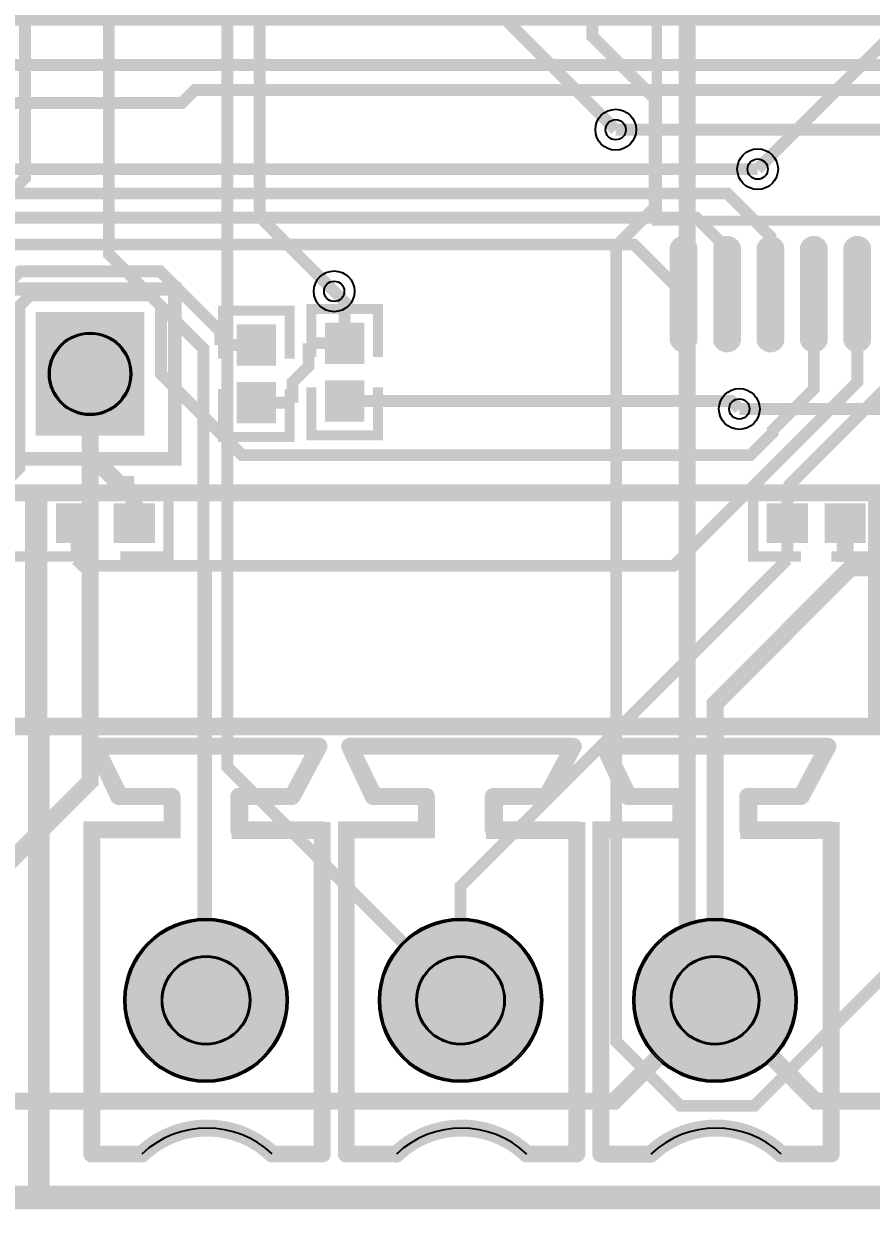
# Model space of a CAD drawing. Header units: millimetres. Extents: x -4 to 157, y 41 to 137.
# Drawn here: x 36.34 to 49.03, y 41.42 to 59.16 of the extents above; entities that cross this region are included whole.
import ezdxf

# ---------------------------------------------------------------- set-up
doc = ezdxf.new("R2010")
doc.units = ezdxf.units.MM
for name, color, linetype, true_color in [('BoardOutLine', 7, 'Continuous', 0xff00ff), ('BottomLayer', 7, 'Continuous', 0x0000ff), ('BottomSolderMaskLayer', 7, 'Continuous', 0xaa00ff), ('Document', 7, 'Continuous', 0xffffff), ('Hole', 7, 'Continuous', 0x222222), ('Multi-Layer', 7, 'Continuous', 0xc0c0c0), ('TopLayer', 7, 'Continuous', 0xff0000), ('TopPasteMaskLayer', 7, 'Continuous', 0x808080), ('TopSilkLayer', 7, 'Continuous', 0xffcc00), ('TopSolderMaskLayer', 7, 'Continuous', 0x800080)]:
    doc.layers.add(name, color=color, linetype=linetype, true_color=true_color)

msp = doc.modelspace()

# ---------------------------------------------------------------- hatches: boundary and pattern name
at = {"layer": 'BottomSolderMaskLayer'}
for points in [[(38.151, 52.999), (36.525, 52.999), (36.525, 54.85), (38.151, 54.85)], [(37.849, 44.552, 1), (40.299, 44.552, 1)], [(41.659, 44.552, 1), (44.109, 44.552, 1)], [(45.469, 44.552, 1), (47.919, 44.552, 1)]]:
    msp.add_hatch(color=256, dxfattribs=at).paths.add_polyline_path(points)
at = {"layer": 'Document'}
for points in [[(40.764, 48.225), (37.613, 48.225), (37.845, 47.729), (38.564, 47.729), (38.58, 47.728), (38.597, 47.724), (38.613, 47.719), (38.627, 47.712), (38.641, 47.702), (38.654, 47.692), (38.665, 47.679), (38.674, 47.665), (38.681, 47.65), (38.687, 47.635), (38.69, 47.618), (38.691, 47.602), (38.691, 47.102), (38.69, 47.085), (38.687, 47.069), (38.681, 47.053), (38.674, 47.038), (38.665, 47.024), (38.654, 47.012), (38.641, 47.001), (38.627, 46.992), (38.613, 46.984), (38.597, 46.979), (38.58, 46.976), (38.564, 46.975), (37.491, 46.975), (37.491, 42.379), (38.114, 42.379), (38.13, 42.378), (38.147, 42.374), (38.162, 42.369), (38.177, 42.362), (38.191, 42.353), (38.204, 42.342), (38.215, 42.329), (38.224, 42.315), (38.231, 42.3), (38.237, 42.285), (38.24, 42.268), (38.241, 42.252), (38.24, 42.235), (38.237, 42.219), (38.231, 42.203), (38.224, 42.188), (38.215, 42.174), (38.204, 42.162), (38.191, 42.151), (38.177, 42.142), (38.162, 42.134), (38.147, 42.129), (38.13, 42.126), (38.114, 42.125), (37.364, 42.125), (37.347, 42.126), (37.331, 42.129), (37.315, 42.134), (37.3, 42.142), (37.287, 42.151), (37.274, 42.162), (37.263, 42.174), (37.254, 42.188), (37.247, 42.203), (37.241, 42.219), (37.238, 42.235), (37.237, 42.252), (37.237, 47.102), (37.238, 47.118), (37.241, 47.135), (37.247, 47.15), (37.254, 47.165), (37.263, 47.179), (37.274, 47.192), (37.287, 47.203), (37.3, 47.212), (37.315, 47.219), (37.331, 47.224), (37.347, 47.228), (37.364, 47.229), (38.437, 47.229), (38.437, 47.475), (37.764, 47.475), (37.746, 47.476), (37.728, 47.48), (37.711, 47.486), (37.696, 47.495), (37.681, 47.505), (37.668, 47.518), (37.658, 47.532), (37.649, 47.548), (37.299, 48.298), (37.293, 48.314), (37.289, 48.33), (37.287, 48.347), (37.287, 48.364), (37.29, 48.381), (37.295, 48.397), (37.302, 48.413), (37.312, 48.427), (37.323, 48.44), (37.335, 48.451), (37.349, 48.461), (37.364, 48.469), (37.38, 48.474), (37.397, 48.478), (37.414, 48.479), (40.764, 48.479), (40.78, 48.478), (40.797, 48.474), (40.812, 48.469), (40.827, 48.462), (40.841, 48.453), (40.854, 48.442), (40.865, 48.429), (40.874, 48.415), (40.881, 48.4), (40.887, 48.385), (40.89, 48.368), (40.891, 48.352), (40.89, 48.335), (40.887, 48.319), (40.881, 48.303), (40.874, 48.288), (40.865, 48.274), (40.854, 48.262), (40.841, 48.251), (40.827, 48.242), (40.812, 48.234), (40.797, 48.229), (40.78, 48.226), (40.764, 48.225)], [(40.876, 48.292), (40.476, 47.542), (40.467, 47.527), (40.456, 47.514), (40.443, 47.503), (40.429, 47.493), (40.414, 47.485), (40.398, 47.479), (40.381, 47.476), (40.364, 47.475), (39.691, 47.475), (39.691, 47.229), (40.814, 47.229), (40.83, 47.228), (40.847, 47.224), (40.863, 47.219), (40.877, 47.212), (40.891, 47.203), (40.904, 47.192), (40.915, 47.179), (40.924, 47.165), (40.931, 47.15), (40.937, 47.135), (40.94, 47.118), (40.941, 47.102), (40.941, 42.252), (40.94, 42.235), (40.937, 42.219), (40.931, 42.203), (40.924, 42.188), (40.915, 42.174), (40.904, 42.162), (40.891, 42.151), (40.877, 42.142), (40.863, 42.134), (40.847, 42.129), (40.83, 42.126), (40.814, 42.125), (40.064, 42.125), (40.047, 42.126), (40.031, 42.129), (40.015, 42.134), (40, 42.142), (39.987, 42.151), (39.974, 42.162), (39.963, 42.174), (39.954, 42.188), (39.947, 42.203), (39.941, 42.219), (39.938, 42.235), (39.937, 42.252), (39.938, 42.268), (39.941, 42.285), (39.947, 42.3), (39.954, 42.315), (39.963, 42.329), (39.974, 42.342), (39.987, 42.353), (40, 42.362), (40.015, 42.369), (40.031, 42.374), (40.047, 42.378), (40.064, 42.379), (40.687, 42.379), (40.687, 46.975), (39.564, 46.975), (39.547, 46.976), (39.531, 46.979), (39.515, 46.984), (39.5, 46.992), (39.487, 47.001), (39.474, 47.012), (39.463, 47.024), (39.454, 47.038), (39.447, 47.053), (39.441, 47.069), (39.438, 47.085), (39.437, 47.102), (39.437, 47.602), (39.438, 47.618), (39.441, 47.635), (39.447, 47.65), (39.454, 47.665), (39.463, 47.679), (39.474, 47.692), (39.487, 47.702), (39.5, 47.712), (39.515, 47.719), (39.531, 47.724), (39.547, 47.728), (39.564, 47.729), (40.288, 47.729), (40.652, 48.412), (40.661, 48.426), (40.671, 48.438), (40.683, 48.45), (40.697, 48.46), (40.711, 48.467), (40.727, 48.473), (40.743, 48.477), (40.76, 48.479), (40.776, 48.478), (40.793, 48.475), (40.809, 48.471), (40.824, 48.464), (40.838, 48.455), (40.851, 48.445), (40.862, 48.432), (40.872, 48.419), (40.88, 48.404), (40.885, 48.389), (40.889, 48.373), (40.891, 48.356), (40.89, 48.339), (40.888, 48.323), (40.883, 48.307), (40.876, 48.292)], [(44.574, 48.225), (41.423, 48.225), (41.655, 47.729), (42.374, 47.729), (42.39, 47.728), (42.407, 47.724), (42.422, 47.719), (42.437, 47.712), (42.451, 47.702), (42.464, 47.692), (42.474, 47.679), (42.484, 47.665), (42.491, 47.65), (42.496, 47.635), (42.5, 47.618), (42.501, 47.602), (42.501, 47.102), (42.5, 47.085), (42.496, 47.069), (42.491, 47.053), (42.484, 47.038), (42.474, 47.024), (42.464, 47.012), (42.451, 47.001), (42.437, 46.992), (42.422, 46.984), (42.407, 46.979), (42.39, 46.976), (42.374, 46.975), (41.301, 46.975), (41.301, 42.379), (41.924, 42.379), (41.94, 42.378), (41.957, 42.375), (41.972, 42.369), (41.987, 42.362), (42.001, 42.353), (42.014, 42.342), (42.025, 42.329), (42.034, 42.315), (42.041, 42.3), (42.046, 42.285), (42.05, 42.268), (42.051, 42.252), (42.05, 42.235), (42.046, 42.219), (42.041, 42.203), (42.034, 42.188), (42.025, 42.175), (42.014, 42.162), (42.001, 42.151), (41.987, 42.142), (41.972, 42.135), (41.957, 42.129), (41.94, 42.126), (41.924, 42.125), (41.174, 42.125), (41.157, 42.126), (41.141, 42.129), (41.125, 42.135), (41.11, 42.142), (41.096, 42.151), (41.084, 42.162), (41.073, 42.175), (41.064, 42.188), (41.056, 42.203), (41.051, 42.219), (41.048, 42.235), (41.047, 42.252), (41.047, 47.102), (41.048, 47.118), (41.051, 47.135), (41.056, 47.15), (41.064, 47.165), (41.073, 47.179), (41.084, 47.192), (41.096, 47.203), (41.11, 47.212), (41.125, 47.219), (41.141, 47.224), (41.157, 47.228), (41.174, 47.229), (42.247, 47.229), (42.247, 47.475), (41.574, 47.475), (41.556, 47.476), (41.538, 47.48), (41.522, 47.486), (41.506, 47.495), (41.491, 47.505), (41.478, 47.518), (41.468, 47.532), (41.459, 47.548), (41.109, 48.298), (41.103, 48.314), (41.099, 48.33), (41.097, 48.347), (41.097, 48.364), (41.1, 48.381), (41.105, 48.397), (41.112, 48.413), (41.121, 48.427), (41.132, 48.44), (41.145, 48.451), (41.159, 48.461), (41.174, 48.469), (41.19, 48.474), (41.207, 48.478), (41.224, 48.479), (44.574, 48.479), (44.59, 48.478), (44.607, 48.474), (44.622, 48.469), (44.637, 48.462), (44.651, 48.453), (44.664, 48.442), (44.675, 48.429), (44.684, 48.415), (44.691, 48.4), (44.697, 48.385), (44.7, 48.368), (44.701, 48.352), (44.7, 48.335), (44.697, 48.319), (44.691, 48.303), (44.684, 48.288), (44.675, 48.274), (44.664, 48.262), (44.651, 48.251), (44.637, 48.242), (44.622, 48.234), (44.607, 48.229), (44.59, 48.226), (44.574, 48.225)], [(44.686, 48.292), (44.286, 47.542), (44.277, 47.527), (44.266, 47.514), (44.253, 47.503), (44.239, 47.493), (44.224, 47.485), (44.208, 47.479), (44.191, 47.476), (44.174, 47.475), (43.501, 47.475), (43.501, 47.229), (44.624, 47.229), (44.64, 47.228), (44.657, 47.224), (44.672, 47.219), (44.687, 47.212), (44.701, 47.203), (44.714, 47.192), (44.725, 47.179), (44.734, 47.165), (44.741, 47.15), (44.747, 47.135), (44.75, 47.118), (44.751, 47.102), (44.751, 42.252), (44.75, 42.235), (44.747, 42.219), (44.741, 42.203), (44.734, 42.188), (44.725, 42.175), (44.714, 42.162), (44.701, 42.151), (44.687, 42.142), (44.672, 42.135), (44.657, 42.129), (44.64, 42.126), (44.624, 42.125), (43.874, 42.125), (43.857, 42.126), (43.841, 42.129), (43.825, 42.135), (43.81, 42.142), (43.797, 42.151), (43.784, 42.162), (43.773, 42.175), (43.764, 42.188), (43.757, 42.203), (43.751, 42.219), (43.748, 42.235), (43.747, 42.252), (43.748, 42.268), (43.751, 42.285), (43.757, 42.3), (43.764, 42.315), (43.773, 42.329), (43.784, 42.342), (43.797, 42.353), (43.81, 42.362), (43.825, 42.369), (43.841, 42.375), (43.857, 42.378), (43.874, 42.379), (44.497, 42.379), (44.497, 46.975), (43.374, 46.975), (43.357, 46.976), (43.341, 46.979), (43.325, 46.984), (43.31, 46.992), (43.297, 47.001), (43.284, 47.012), (43.273, 47.024), (43.264, 47.038), (43.257, 47.053), (43.251, 47.069), (43.248, 47.085), (43.247, 47.102), (43.247, 47.602), (43.248, 47.618), (43.251, 47.635), (43.257, 47.65), (43.264, 47.665), (43.273, 47.679), (43.284, 47.692), (43.297, 47.702), (43.31, 47.712), (43.325, 47.719), (43.341, 47.724), (43.357, 47.728), (43.374, 47.729), (44.098, 47.729), (44.462, 48.412), (44.471, 48.425), (44.481, 48.438), (44.493, 48.449), (44.507, 48.459), (44.521, 48.466), (44.537, 48.472), (44.553, 48.475), (44.569, 48.477), (44.586, 48.476), (44.602, 48.474), (44.618, 48.469), (44.633, 48.462), (44.647, 48.453), (44.659, 48.443), (44.671, 48.431), (44.68, 48.418), (44.688, 48.403), (44.694, 48.388), (44.698, 48.372), (44.7, 48.356), (44.699, 48.339), (44.697, 48.323), (44.692, 48.307), (44.686, 48.292)], [(48.384, 48.225), (45.233, 48.225), (45.465, 47.729), (46.184, 47.729), (46.201, 47.728), (46.217, 47.724), (46.233, 47.719), (46.247, 47.712), (46.261, 47.702), (46.274, 47.692), (46.285, 47.679), (46.294, 47.665), (46.301, 47.65), (46.307, 47.635), (46.31, 47.618), (46.311, 47.602), (46.311, 47.102), (46.31, 47.085), (46.307, 47.069), (46.301, 47.053), (46.294, 47.038), (46.285, 47.024), (46.274, 47.012), (46.261, 47.001), (46.247, 46.992), (46.233, 46.984), (46.217, 46.979), (46.201, 46.976), (46.184, 46.975), (45.111, 46.975), (45.111, 42.379), (45.734, 42.379), (45.751, 42.378), (45.767, 42.374), (45.783, 42.369), (45.797, 42.362), (45.811, 42.352), (45.824, 42.341), (45.835, 42.329), (45.844, 42.315), (45.851, 42.3), (45.857, 42.285), (45.86, 42.268), (45.861, 42.252), (45.86, 42.235), (45.857, 42.219), (45.851, 42.203), (45.844, 42.188), (45.835, 42.174), (45.824, 42.162), (45.811, 42.151), (45.797, 42.142), (45.783, 42.134), (45.767, 42.129), (45.751, 42.126), (45.734, 42.125), (44.984, 42.125), (44.967, 42.126), (44.951, 42.129), (44.935, 42.134), (44.92, 42.142), (44.907, 42.151), (44.894, 42.162), (44.883, 42.174), (44.874, 42.188), (44.867, 42.203), (44.861, 42.219), (44.858, 42.235), (44.857, 42.252), (44.857, 47.102), (44.858, 47.118), (44.861, 47.135), (44.867, 47.15), (44.874, 47.165), (44.883, 47.179), (44.894, 47.192), (44.907, 47.202), (44.92, 47.212), (44.935, 47.219), (44.951, 47.224), (44.967, 47.228), (44.984, 47.229), (46.057, 47.229), (46.057, 47.475), (45.384, 47.475), (45.366, 47.476), (45.348, 47.48), (45.332, 47.486), (45.316, 47.495), (45.301, 47.505), (45.288, 47.518), (45.278, 47.532), (45.269, 47.548), (44.919, 48.298), (44.913, 48.314), (44.909, 48.33), (44.907, 48.347), (44.908, 48.364), (44.91, 48.381), (44.915, 48.397), (44.922, 48.413), (44.932, 48.427), (44.943, 48.44), (44.955, 48.451), (44.969, 48.461), (44.984, 48.469), (45, 48.474), (45.017, 48.478), (45.034, 48.479), (48.384, 48.479), (48.401, 48.478), (48.417, 48.474), (48.433, 48.469), (48.447, 48.462), (48.461, 48.452), (48.474, 48.441), (48.485, 48.429), (48.494, 48.415), (48.501, 48.4), (48.507, 48.385), (48.51, 48.368), (48.511, 48.352), (48.51, 48.335), (48.507, 48.319), (48.501, 48.303), (48.494, 48.288), (48.485, 48.274), (48.474, 48.262), (48.461, 48.251), (48.447, 48.242), (48.433, 48.234), (48.417, 48.229), (48.401, 48.226), (48.384, 48.225)], [(48.496, 48.292), (48.096, 47.542), (48.087, 47.527), (48.076, 47.514), (48.063, 47.503), (48.049, 47.493), (48.034, 47.485), (48.018, 47.479), (48.001, 47.476), (47.984, 47.475), (47.311, 47.475), (47.311, 47.229), (48.434, 47.229), (48.451, 47.228), (48.467, 47.224), (48.483, 47.219), (48.497, 47.212), (48.511, 47.202), (48.524, 47.192), (48.535, 47.179), (48.544, 47.165), (48.551, 47.15), (48.557, 47.135), (48.56, 47.118), (48.561, 47.102), (48.561, 42.252), (48.56, 42.235), (48.557, 42.219), (48.551, 42.203), (48.544, 42.188), (48.535, 42.174), (48.524, 42.162), (48.511, 42.151), (48.497, 42.142), (48.483, 42.134), (48.467, 42.129), (48.451, 42.126), (48.434, 42.125), (47.684, 42.125), (47.667, 42.126), (47.651, 42.129), (47.635, 42.134), (47.62, 42.142), (47.607, 42.151), (47.594, 42.162), (47.583, 42.174), (47.574, 42.188), (47.567, 42.203), (47.561, 42.219), (47.558, 42.235), (47.557, 42.252), (47.558, 42.268), (47.561, 42.285), (47.567, 42.3), (47.574, 42.315), (47.583, 42.329), (47.594, 42.341), (47.607, 42.352), (47.62, 42.362), (47.635, 42.369), (47.651, 42.374), (47.667, 42.378), (47.684, 42.379), (48.307, 42.379), (48.307, 46.975), (47.184, 46.975), (47.167, 46.976), (47.151, 46.979), (47.135, 46.984), (47.12, 46.992), (47.107, 47.001), (47.094, 47.012), (47.083, 47.024), (47.074, 47.038), (47.067, 47.053), (47.061, 47.069), (47.058, 47.085), (47.057, 47.102), (47.057, 47.602), (47.058, 47.618), (47.061, 47.635), (47.067, 47.65), (47.074, 47.665), (47.083, 47.679), (47.094, 47.692), (47.107, 47.702), (47.12, 47.712), (47.135, 47.719), (47.151, 47.724), (47.167, 47.728), (47.184, 47.729), (47.908, 47.729), (48.272, 48.411), (48.281, 48.426), (48.291, 48.438), (48.303, 48.45), (48.317, 48.459), (48.331, 48.467), (48.347, 48.473), (48.363, 48.477), (48.38, 48.479), (48.396, 48.478), (48.413, 48.475), (48.429, 48.471), (48.444, 48.464), (48.458, 48.455), (48.471, 48.444), (48.482, 48.432), (48.492, 48.419), (48.5, 48.404), (48.505, 48.389), (48.509, 48.372), (48.511, 48.356), (48.51, 48.339), (48.508, 48.323), (48.503, 48.307), (48.496, 48.292)], [(39.976, 42.16), (39.938, 42.194), (39.899, 42.227), (39.858, 42.259), (39.816, 42.289), (39.773, 42.317), (39.729, 42.343), (39.684, 42.368), (39.637, 42.391), (39.59, 42.412), (39.542, 42.431), (39.494, 42.448), (39.445, 42.463), (39.395, 42.476), (39.344, 42.488), (39.294, 42.497), (39.243, 42.504), (39.191, 42.509), (39.14, 42.512), (39.089, 42.513), (39.037, 42.512), (38.986, 42.509), (38.934, 42.504), (38.883, 42.496), (38.833, 42.487), (38.782, 42.476), (38.733, 42.463), (38.683, 42.447), (38.635, 42.43), (38.587, 42.411), (38.54, 42.39), (38.494, 42.367), (38.449, 42.342), (38.404, 42.316), (38.361, 42.288), (38.319, 42.258), (38.279, 42.226), (38.239, 42.193), (38.201, 42.158), (38.188, 42.148), (38.174, 42.139), (38.159, 42.132), (38.143, 42.127), (38.127, 42.124), (38.11, 42.124), (38.094, 42.125), (38.078, 42.129), (38.062, 42.134), (38.047, 42.142), (38.034, 42.152), (38.022, 42.163), (38.011, 42.176), (38.002, 42.19), (37.995, 42.205), (37.99, 42.221), (37.987, 42.237), (37.987, 42.254), (37.988, 42.27), (37.992, 42.287), (37.998, 42.302), (38.005, 42.317), (38.015, 42.33), (38.026, 42.343), (38.068, 42.381), (38.112, 42.418), (38.157, 42.454), (38.203, 42.487), (38.25, 42.519), (38.299, 42.549), (38.349, 42.578), (38.399, 42.604), (38.451, 42.629), (38.503, 42.651), (38.557, 42.672), (38.611, 42.691), (38.665, 42.708), (38.72, 42.722), (38.776, 42.735), (38.832, 42.745), (38.889, 42.754), (38.946, 42.76), (39.003, 42.765), (39.06, 42.767), (39.117, 42.767), (39.174, 42.765), (39.231, 42.761), (39.288, 42.754), (39.344, 42.746), (39.401, 42.735), (39.456, 42.723), (39.512, 42.708), (39.566, 42.692), (39.62, 42.673), (39.674, 42.652), (39.726, 42.63), (39.778, 42.605), (39.828, 42.579), (39.878, 42.55), (39.927, 42.52), (39.974, 42.488), (40.02, 42.455), (40.065, 42.42), (40.109, 42.383), (40.151, 42.344), (40.162, 42.332), (40.172, 42.318), (40.18, 42.304), (40.185, 42.288), (40.189, 42.272), (40.191, 42.255), (40.19, 42.239), (40.187, 42.222), (40.182, 42.206), (40.175, 42.191), (40.167, 42.177), (40.156, 42.165), (40.144, 42.153), (40.13, 42.144), (40.116, 42.136), (40.1, 42.13), (40.084, 42.126), (40.067, 42.125), (40.051, 42.126), (40.034, 42.128), (40.018, 42.133), (40.003, 42.14), (39.989, 42.149), (39.976, 42.16)], [(43.786, 42.16), (43.748, 42.194), (43.709, 42.227), (43.668, 42.259), (43.626, 42.289), (43.583, 42.317), (43.539, 42.343), (43.493, 42.368), (43.447, 42.391), (43.4, 42.412), (43.352, 42.431), (43.304, 42.448), (43.255, 42.463), (43.205, 42.476), (43.154, 42.488), (43.104, 42.497), (43.053, 42.504), (43.001, 42.509), (42.95, 42.512), (42.898, 42.513), (42.847, 42.512), (42.796, 42.509), (42.744, 42.504), (42.693, 42.497), (42.643, 42.487), (42.592, 42.476), (42.543, 42.463), (42.493, 42.448), (42.445, 42.43), (42.397, 42.411), (42.35, 42.39), (42.304, 42.367), (42.258, 42.343), (42.214, 42.316), (42.171, 42.288), (42.129, 42.258), (42.089, 42.226), (42.049, 42.193), (42.011, 42.159), (41.999, 42.148), (41.985, 42.139), (41.971, 42.132), (41.956, 42.127), (41.94, 42.123), (41.924, 42.122), (41.908, 42.123), (41.892, 42.126), (41.876, 42.13), (41.862, 42.137), (41.848, 42.146), (41.836, 42.156), (41.824, 42.168), (41.815, 42.181), (41.807, 42.195), (41.801, 42.21), (41.797, 42.225), (41.795, 42.241), (41.795, 42.258), (41.797, 42.274), (41.801, 42.289), (41.807, 42.304), (41.815, 42.318), (41.825, 42.331), (41.836, 42.343), (41.878, 42.381), (41.922, 42.418), (41.967, 42.454), (42.013, 42.487), (42.06, 42.519), (42.109, 42.549), (42.159, 42.578), (42.209, 42.604), (42.261, 42.629), (42.313, 42.652), (42.366, 42.672), (42.42, 42.691), (42.475, 42.708), (42.53, 42.722), (42.586, 42.735), (42.642, 42.746), (42.699, 42.754), (42.756, 42.76), (42.813, 42.765), (42.87, 42.767), (42.927, 42.767), (42.984, 42.765), (43.041, 42.761), (43.098, 42.754), (43.154, 42.746), (43.21, 42.735), (43.266, 42.723), (43.322, 42.708), (43.376, 42.692), (43.43, 42.673), (43.483, 42.652), (43.536, 42.63), (43.588, 42.605), (43.638, 42.579), (43.688, 42.551), (43.737, 42.52), (43.784, 42.489), (43.83, 42.455), (43.875, 42.42), (43.919, 42.383), (43.961, 42.344), (43.972, 42.332), (43.982, 42.319), (43.99, 42.304), (43.995, 42.288), (43.999, 42.272), (44.001, 42.256), (44, 42.239), (43.997, 42.223), (43.992, 42.207), (43.985, 42.192), (43.977, 42.177), (43.966, 42.165), (43.954, 42.153), (43.94, 42.144), (43.926, 42.136), (43.91, 42.13), (43.894, 42.127), (43.877, 42.125), (43.861, 42.126), (43.844, 42.128), (43.828, 42.133), (43.813, 42.14), (43.799, 42.149), (43.786, 42.16)], [(47.596, 42.16), (47.558, 42.194), (47.519, 42.227), (47.478, 42.259), (47.436, 42.289), (47.393, 42.317), (47.349, 42.343), (47.304, 42.368), (47.257, 42.391), (47.21, 42.412), (47.162, 42.431), (47.114, 42.448), (47.065, 42.463), (47.015, 42.476), (46.965, 42.488), (46.914, 42.497), (46.863, 42.504), (46.812, 42.509), (46.76, 42.512), (46.709, 42.513), (46.657, 42.512), (46.606, 42.509), (46.554, 42.504), (46.503, 42.496), (46.453, 42.487), (46.402, 42.476), (46.353, 42.463), (46.303, 42.447), (46.255, 42.43), (46.207, 42.411), (46.16, 42.39), (46.114, 42.367), (46.069, 42.342), (46.024, 42.316), (45.981, 42.288), (45.939, 42.258), (45.899, 42.226), (45.859, 42.193), (45.821, 42.158), (45.808, 42.148), (45.794, 42.139), (45.779, 42.132), (45.763, 42.127), (45.747, 42.124), (45.73, 42.124), (45.714, 42.125), (45.698, 42.129), (45.682, 42.134), (45.667, 42.142), (45.654, 42.152), (45.642, 42.163), (45.631, 42.176), (45.622, 42.19), (45.615, 42.205), (45.61, 42.221), (45.607, 42.237), (45.607, 42.254), (45.608, 42.27), (45.612, 42.287), (45.618, 42.302), (45.625, 42.317), (45.635, 42.33), (45.646, 42.343), (45.688, 42.381), (45.732, 42.418), (45.777, 42.454), (45.823, 42.487), (45.87, 42.519), (45.919, 42.549), (45.969, 42.578), (46.019, 42.604), (46.071, 42.629), (46.123, 42.651), (46.177, 42.672), (46.231, 42.691), (46.285, 42.708), (46.341, 42.722), (46.396, 42.735), (46.452, 42.745), (46.509, 42.754), (46.566, 42.76), (46.623, 42.765), (46.68, 42.767), (46.737, 42.767), (46.794, 42.765), (46.851, 42.76), (46.908, 42.754), (46.964, 42.746), (47.021, 42.735), (47.076, 42.723), (47.132, 42.708), (47.186, 42.692), (47.24, 42.673), (47.294, 42.652), (47.346, 42.63), (47.398, 42.605), (47.448, 42.579), (47.498, 42.55), (47.547, 42.52), (47.594, 42.488), (47.64, 42.455), (47.685, 42.42), (47.729, 42.383), (47.771, 42.344), (47.782, 42.332), (47.792, 42.318), (47.8, 42.304), (47.806, 42.288), (47.809, 42.272), (47.811, 42.255), (47.81, 42.239), (47.807, 42.222), (47.802, 42.206), (47.796, 42.191), (47.787, 42.177), (47.776, 42.165), (47.764, 42.153), (47.75, 42.144), (47.736, 42.136), (47.72, 42.13), (47.704, 42.126), (47.687, 42.125), (47.671, 42.126), (47.654, 42.128), (47.638, 42.133), (47.623, 42.14), (47.609, 42.149), (47.596, 42.16)]]:
    msp.add_hatch(color=256, dxfattribs=at).paths.add_polyline_path(points)
at = {"layer": 'Multi-Layer'}
for points in [[(38.125, 53.024), (36.551, 53.024), (36.551, 54.824), (38.125, 54.824)], [(37.874, 44.552, 1), (40.274, 44.552, 1)], [(41.684, 44.552, 1), (44.084, 44.552, 1)], [(45.494, 44.552, 1), (47.894, 44.552, 1)]]:
    msp.add_hatch(color=256, dxfattribs=at).paths.add_polyline_path(points)
at = {"layer": 'TopLayer'}
for points in [[(46.406, 54.428, -0.785398), (46.042, 54.428), (46.042, 55.806, -0.785398), (46.406, 55.806)], [(47.056, 54.428, -0.785398), (46.692, 54.428), (46.692, 55.806, -0.785398), (47.056, 55.806)], [(47.706, 54.428, -0.785398), (47.342, 54.428), (47.342, 55.806, -0.785398), (47.706, 55.806)], [(48.356, 54.428, -0.785398), (47.992, 54.428), (47.992, 55.806, -0.785398), (48.356, 55.806)], [(49.006, 54.428, -0.785398), (48.642, 54.428), (48.642, 55.806, -0.785398), (49.006, 55.806)], [(39.557, 54.074), (40.097, 54.074), (40.097, 54.64), (39.557, 54.64)], [(40.878, 54.1), (41.418, 54.1), (41.418, 54.665), (40.878, 54.665)], [(39.557, 53.774), (40.097, 53.774), (40.097, 53.209), (39.557, 53.209)], [(40.878, 53.8), (41.418, 53.8), (41.418, 53.234), (40.878, 53.234)], [(37.417, 51.419), (37.417, 51.959), (36.851, 51.959), (36.851, 51.419)], [(37.717, 51.419), (37.717, 51.959), (38.282, 51.959), (38.282, 51.419)], [(48.059, 51.419), (48.059, 51.959), (47.494, 51.959), (47.494, 51.419)], [(48.359, 51.419), (48.359, 51.959), (48.925, 51.959), (48.925, 51.419)]]:
    msp.add_hatch(color=256, dxfattribs=at).paths.add_polyline_path(points)
at = {"layer": 'TopPasteMaskLayer'}
for points in [[(46.406, 54.428, -0.785398), (46.042, 54.428), (46.042, 55.806, -0.785398), (46.406, 55.806)], [(47.056, 54.428, -0.785398), (46.692, 54.428), (46.692, 55.806, -0.785398), (47.056, 55.806)], [(47.706, 54.428, -0.785398), (47.342, 54.428), (47.342, 55.806, -0.785398), (47.706, 55.806)], [(48.356, 54.428, -0.785398), (47.992, 54.428), (47.992, 55.806, -0.785398), (48.356, 55.806)], [(49.006, 54.428, -0.785398), (48.642, 54.428), (48.642, 55.806, -0.785398), (49.006, 55.806)], [(39.597, 54.059), (40.057, 54.059), (40.097, 54.099), (40.097, 54.6), (40.057, 54.64), (39.597, 54.64), (39.557, 54.6), (39.557, 54.099)], [(40.918, 54.085), (41.378, 54.085), (41.418, 54.125), (41.418, 54.625), (41.378, 54.665), (40.918, 54.665), (40.878, 54.625), (40.878, 54.125)], [(39.597, 53.789), (40.057, 53.789), (40.097, 53.749), (40.097, 53.249), (40.057, 53.209), (39.597, 53.209), (39.557, 53.249), (39.557, 53.749)], [(40.918, 53.815), (41.378, 53.815), (41.418, 53.775), (41.418, 53.274), (41.378, 53.234), (40.918, 53.234), (40.878, 53.274), (40.878, 53.775)], [(37.432, 51.459), (37.432, 51.919), (37.392, 51.959), (36.891, 51.959), (36.851, 51.919), (36.851, 51.459), (36.891, 51.419), (37.392, 51.419)], [(37.702, 51.459), (37.702, 51.919), (37.742, 51.959), (38.242, 51.959), (38.282, 51.919), (38.282, 51.459), (38.242, 51.419), (37.742, 51.419)], [(48.074, 51.459), (48.074, 51.919), (48.034, 51.959), (47.534, 51.959), (47.494, 51.919), (47.494, 51.459), (47.534, 51.419), (48.034, 51.419)], [(48.344, 51.459), (48.344, 51.919), (48.384, 51.959), (48.885, 51.959), (48.925, 51.919), (48.925, 51.459), (48.885, 51.419), (48.384, 51.419)]]:
    msp.add_hatch(color=256, dxfattribs=at).paths.add_polyline_path(points)
at = {"layer": 'TopSolderMaskLayer'}
for points in [[(46.431, 54.408, -0.785398), (46.016, 54.408), (46.016, 55.826, -0.785398), (46.431, 55.826)], [(47.081, 54.408, -0.785398), (46.666, 54.408), (46.666, 55.826, -0.785398), (47.081, 55.826)], [(47.731, 54.408, -0.785398), (47.316, 54.408), (47.316, 55.826, -0.785398), (47.731, 55.826)], [(48.381, 54.408, -0.785398), (47.966, 54.408), (47.966, 55.826, -0.785398), (48.381, 55.826)], [(49.031, 54.408, -0.785398), (48.616, 54.408), (48.616, 55.826, -0.785398), (49.031, 55.826)], [(38.151, 52.999), (36.525, 52.999), (36.525, 54.85), (38.151, 54.85)], [(39.533, 54.048), (40.122, 54.048), (40.122, 54.667), (39.533, 54.667)], [(40.854, 54.073), (41.442, 54.073), (41.442, 54.692), (40.854, 54.692)], [(39.533, 53.801), (40.122, 53.801), (40.122, 53.182), (39.533, 53.182)], [(40.854, 53.826), (41.442, 53.826), (41.442, 53.207), (40.854, 53.207)], [(37.442, 51.394), (37.442, 51.985), (36.826, 51.985), (36.826, 51.394)], [(37.691, 51.394), (37.691, 51.985), (38.308, 51.985), (38.308, 51.394)], [(48.085, 51.394), (48.085, 51.985), (47.468, 51.985), (47.468, 51.394)], [(48.334, 51.394), (48.334, 51.985), (48.95, 51.985), (48.95, 51.394)], [(37.849, 44.552, 1), (40.299, 44.552, 1)], [(41.659, 44.552, 1), (44.109, 44.552, 1)], [(45.469, 44.552, 1), (47.919, 44.552, 1)]]:
    msp.add_hatch(color=256, dxfattribs=at).paths.add_polyline_path(points)

# ---------------------------------------------------------------- linework, layer by layer
at = {"layer": 'BoardOutLine', "const_width": 0.254}
msp.add_lwpolyline([(100.543, 129.052), (100.543, 136.552), (-3.457, 136.552), (-3.457, 41.552), (156.543, 41.552), (156.543, 136.552), (125.543, 136.552), (125.543, 129.052), (100.543, 129.052)], close=True, dxfattribs=at)
at = {"layer": 'BottomLayer'}
for points, const_width in [([(15.062, 99.902), (40.881, 74.082), (40.881, 61.902), (45.207, 57.577)], 0.178), ([(42.884, 44.552), (39.393, 48.042), (39.393, 65.745), (38.199, 66.939), (38.199, 71.602), (25.493, 84.308), (24.844, 84.308), (12.094, 97.058), (12.094, 98.59)], 0.178), ([(23.958, 94.866), (23.958, 94.674), (44.523, 74.108), (44.523, 73.275), (45.965, 71.833), (45.965, 66.799), (44.856, 65.691), (44.856, 58.975), (45.787, 58.044), (45.787, 56.411), (45.214, 55.837), (45.214, 43.934), (46.176, 42.972), (47.281, 42.972), (50.475, 46.166), (52.598, 46.166), (52.952, 45.812)], 0.178), ([(35.178, 55.666), (36.364, 56.852), (36.364, 70.658), (33.523, 73.5)], 0.178), ([(39.074, 44.552), (39.032, 44.594), (39.032, 54.303), (37.618, 55.718), (37.618, 70.764)], 0.178), ([(40.992, 55.159), (39.878, 56.274), (39.878, 67.411)], 0.178), ([(46.694, 44.552), (46.275, 44.971), (46.275, 59.863)], 0.254), ([(50.394, 59.49), (49.834, 59.49), (47.331, 56.987)], 0.178), ([(34.065, 44.552), (37.338, 47.825), (37.338, 53.924)], 0.254), ([(47.057, 53.399), (52.756, 53.399), (63.629, 42.526), (65.847, 42.526), (65.851, 42.522), (67.936, 42.522), (67.94, 42.526), (68.345, 42.526), (68.349, 42.522), (69.76, 42.522), (69.764, 42.526), (89.719, 42.526), (91.063, 43.87), (91.063, 44.296), (93.65, 46.884), (98.704, 46.884)], 0.178)]:
    msp.add_lwpolyline(points, dxfattribs=dict(at, const_width=const_width))
at = {"layer": 'BottomSolderMaskLayer'}
for centre, radius in [((37.338, 53.924), 0.619), ((39.074, 44.552), 1.225), ((42.884, 44.552), 1.225), ((46.694, 44.552), 1.225), ((39.074, 44.552), 0.664), ((42.884, 44.552), 0.664), ((46.694, 44.552), 0.664)]:
    msp.add_circle(centre, radius, dxfattribs=at)
at = {"layer": 'Hole'}
for centre in [(45.207, 57.577), (47.332, 56.987), (40.992, 55.159), (47.058, 53.399)]:
    msp.add_circle(centre, 0.152, dxfattribs=at)
at = {"layer": 'Multi-Layer'}
for centre, radius in [((45.207, 57.577), 0.305), ((47.332, 56.987), 0.305), ((40.992, 55.159), 0.305), ((37.338, 53.924), 0.6), ((47.058, 53.399), 0.305), ((39.074, 44.552), 1.2), ((42.884, 44.552), 1.2), ((46.694, 44.552), 1.2), ((39.074, 44.552), 0.65), ((42.884, 44.552), 0.65), ((46.694, 44.552), 0.65)]:
    msp.add_circle(centre, radius, dxfattribs=at)
at = {"layer": 'TopLayer'}
for points, const_width in [([(51.424, 59.683), (50.646, 58.906), (50.141, 58.906), (49.825, 59.222), (28.539, 59.222), (26.212, 56.895)], 0.178), ([(58.532, 55.117), (58.532, 56.633), (56.621, 58.544), (35.791, 58.544), (35.761, 58.574)], 0.178), ([(28.07, 54.672), (28.07, 56.618), (29.429, 57.977), (38.711, 57.977), (38.906, 58.171), (56.431, 58.171), (57.881, 56.721), (57.881, 55.117)], 0.178), ([(45.207, 57.577), (56.146, 57.577), (57.225, 56.497), (57.225, 56.477)], 0.178), ([(29.161, 56.884), (29.509, 57.231), (30.664, 57.231), (30.908, 56.987), (47.331, 56.987)], 0.178), ([(47.523, 55.117), (47.523, 55.978), (46.879, 56.623), (30.001, 56.623), (29.973, 56.65)], 0.178), ([(23.369, 52.205), (24.336, 53.172), (27.531, 53.172), (30.62, 56.261), (46.412, 56.261), (46.874, 55.799), (46.874, 55.117)], 0.178), ([(35.178, 55.666), (35.372, 55.86), (45.481, 55.86), (46.224, 55.117)], 0.178), ([(39.286, 54.357), (39.286, 54.56), (38.388, 55.458), (36.288, 55.458), (34.798, 53.968), (34.798, 53.924)], 0.178), ([(35.993, 52.23), (36.278, 52.515), (36.278, 54.937), (36.438, 55.097), (38.239, 55.097), (38.398, 54.937), (38.398, 53.924), (39.615, 52.707), (47.221, 52.707), (47.559, 53.045), (47.559, 53.083), (48.173, 53.698), (48.173, 55.117)], 0.178), ([(39.074, 51.052), (46.076, 51.052), (48.823, 53.799), (48.823, 55.117)], 0.178), ([(40.992, 55.159), (41.148, 55.003), (41.148, 54.383)], 0.178), ([(47.776, 52.23), (49.473, 53.927), (49.473, 55.117)], 0.178), ([(40.607, 54.383), (40.607, 54.036), (40.368, 53.797), (40.368, 53.492)], 0.178), ([(41.148, 54.383), (40.607, 54.383)], 0.178), ([(39.827, 54.357), (39.286, 54.357)], 0.178), ([(37.338, 53.924), (37.338, 52.715)], 0.254), ([(39.827, 53.492), (40.368, 53.492)], 0.178), ([(41.148, 53.517), (46.939, 53.517), (47.057, 53.399)], 0.178), ([(37.338, 52.715), (37.785, 52.268), (37.999, 52.268)], 0.254), ([(37.999, 51.689), (37.999, 52.268)], 0.254), ([(47.776, 51.689), (47.776, 52.23)], 0.178), ([(48.642, 51.689), (48.642, 51.11)], 0.254), ([(37.134, 51.689), (37.134, 51.148)], 0.178), ([(47.776, 51.689), (47.776, 51.148)], 0.178), ([(39.074, 51.052), (37.23, 51.052), (37.134, 51.148)], 0.178), ([(39.074, 44.552), (39.074, 51.052)], 0.178), ([(42.884, 44.552), (42.884, 46.256), (47.776, 51.148)], 0.178), ([(46.694, 44.552), (46.694, 48.989), (48.728, 51.024)], 0.254), ([(48.642, 51.11), (48.728, 51.024)], 0.254), ([(48.728, 51.024), (50.512, 51.024), (50.598, 51.11)], 0.254), ([(46.694, 44.552), (45.183, 43.041), (35.575, 43.041), (34.065, 44.552)], 0.254), ([(46.694, 44.552), (48.204, 43.041), (57.813, 43.041), (59.323, 44.552)], 0.254)]:
    msp.add_lwpolyline(points, dxfattribs=dict(at, const_width=const_width))
at = {"layer": 'TopSilkLayer'}
for points, const_width in [([(52.475, 59.76), (52.475, 56.217), (45.822, 56.217), (45.822, 59.76), (52.475, 59.76)], 0.152), ([(23.872, 52.146), (36.572, 52.146), (36.572, 48.641), (23.872, 48.641), (23.872, 52.146)], 0.254), ([(36.492, 52.146), (49.192, 52.146), (49.192, 48.641), (36.492, 48.641), (36.492, 52.146)], 0.254), ([(49.112, 52.146), (61.812, 52.146), (61.812, 48.641), (49.112, 48.641), (49.112, 52.146)], 0.254)]:
    msp.add_lwpolyline(points, close=True, dxfattribs=dict(at, const_width=const_width))
for points, const_width in [([(36.703, 52.654), (38.608, 52.654), (38.608, 55.194), (30.988, 55.194), (30.988, 52.654)], 0.203), ([(39.329, 54.151), (39.329, 54.869), (40.326, 54.869), (40.326, 54.151)], 0.152), ([(40.649, 54.176), (40.649, 54.894), (41.647, 54.894), (41.647, 54.176)], 0.152), ([(39.329, 53.698), (39.329, 52.98), (40.326, 52.98), (40.326, 53.698)], 0.152), ([(40.649, 53.723), (40.649, 53.005), (41.647, 53.005), (41.647, 53.723)], 0.152), ([(30.988, 52.654), (36.703, 52.654)], 0.203), ([(35.786, 52.188), (36.504, 52.188), (36.504, 51.191), (35.786, 51.191)], 0.152), ([(37.34, 51.191), (36.622, 51.191), (36.622, 52.188), (37.34, 52.188)], 0.152), ([(37.793, 51.191), (38.511, 51.191), (38.511, 52.188), (37.793, 52.188)], 0.152), ([(47.983, 51.191), (47.265, 51.191), (47.265, 52.188), (47.983, 52.188)], 0.152), ([(48.436, 51.191), (49.154, 51.191), (49.154, 52.188), (48.436, 52.188)], 0.152), ([(36.605, 48.652), (23.905, 48.652)], 0.254), ([(49.234, 48.652), (36.534, 48.652)], 0.254), ([(36.534, 41.652), (36.534, 48.652)], 0.254), ([(36.605, 41.652), (36.605, 48.652)], 0.254), ([(37.783, 47.6), (37.414, 48.352)], 0.254), ([(40.764, 48.352), (37.414, 48.352)], 0.254), ([(40.364, 47.6), (40.764, 48.352)], 0.254), ([(41.594, 47.6), (41.224, 48.352)], 0.254), ([(44.574, 48.352), (41.224, 48.352)], 0.254), ([(44.174, 47.6), (44.574, 48.352)], 0.254), ([(45.404, 47.6), (45.034, 48.352)], 0.254), ([(48.384, 48.352), (45.034, 48.352)], 0.254), ([(47.984, 47.6), (48.384, 48.352)], 0.254), ([(37.364, 42.252), (37.364, 47.102), (38.566, 47.102), (38.566, 47.6)], 0.254), ([(38.566, 47.6), (37.783, 47.6)], 0.254), ([(39.582, 47.6), (39.582, 47.092), (40.814, 47.092), (40.814, 42.252)], 0.254), ([(39.582, 47.6), (40.364, 47.6)], 0.254), ([(41.174, 42.252), (41.174, 47.102), (42.376, 47.102), (42.376, 47.6)], 0.254), ([(42.376, 47.6), (41.594, 47.6)], 0.254), ([(43.392, 47.6), (43.392, 47.092), (44.624, 47.092), (44.624, 42.252)], 0.254), ([(43.392, 47.6), (44.174, 47.6)], 0.254), ([(44.984, 42.252), (44.984, 47.102), (46.186, 47.102), (46.186, 47.6)], 0.254), ([(46.186, 47.6), (45.404, 47.6)], 0.254), ([(47.202, 47.6), (47.202, 47.092), (48.434, 47.092), (48.434, 42.252)], 0.254), ([(47.202, 47.6), (47.984, 47.6)], 0.254), ([(37.364, 42.252), (38.114, 42.252)], 0.254), ([(40.814, 42.252), (40.064, 42.252)], 0.254), ([(41.174, 42.252), (41.924, 42.252)], 0.254), ([(44.624, 42.252), (43.874, 42.252)], 0.254), ([(44.984, 42.251), (45.734, 42.251)], 0.254), ([(48.434, 42.252), (47.684, 42.252)], 0.254), ([(36.605, 41.652), (23.905, 41.652)], 0.254), ([(49.234, 41.652), (36.534, 41.652)], 0.254)]:
    msp.add_lwpolyline(points, dxfattribs=dict(at, const_width=const_width))
for centre, start, end in [((39.089, 41.223), 46.5627, 133.512), ((42.9, 41.223), 46.557, 133.5162), ((46.71, 41.223), 46.5563, 133.5169)]:
    msp.add_arc(centre, 1.417, start, end, dxfattribs=at)
at = {"layer": 'TopSolderMaskLayer'}
for centre, radius in [((37.338, 53.924), 0.619), ((39.074, 44.552), 1.225), ((42.884, 44.552), 1.225), ((46.694, 44.552), 1.225), ((39.074, 44.552), 0.664), ((42.884, 44.552), 0.664), ((46.694, 44.552), 0.664)]:
    msp.add_circle(centre, radius, dxfattribs=at)

doc.saveas('drawing.dxf')
